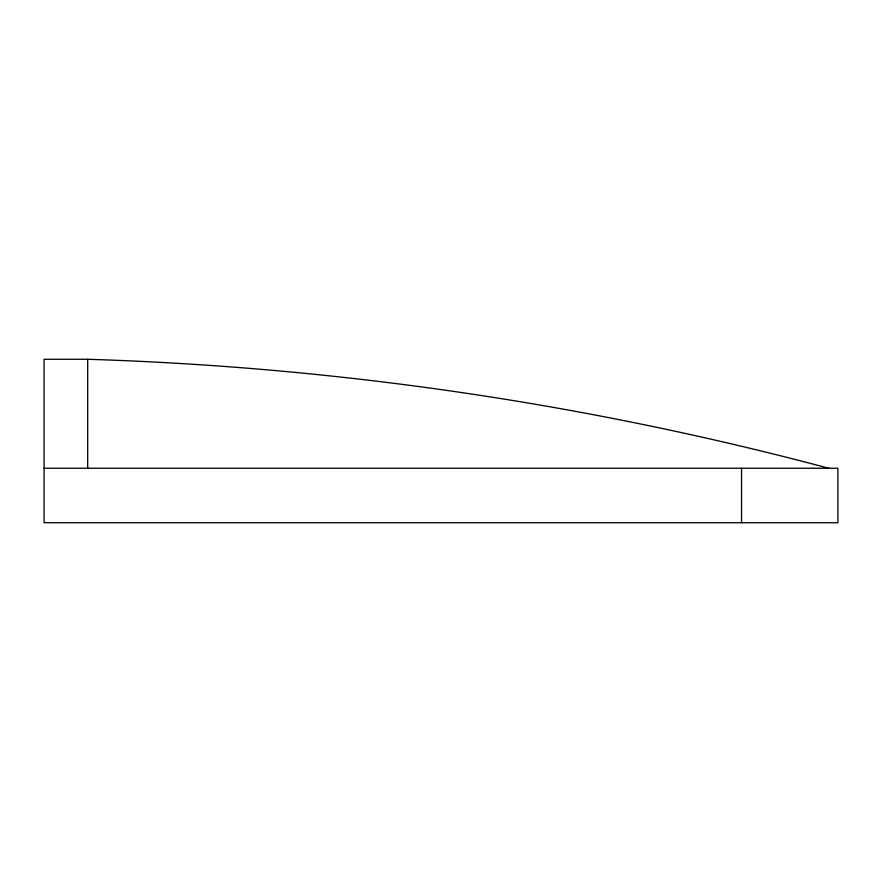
<?xml version="1.0" encoding="UTF-8"?>
<svg xmlns="http://www.w3.org/2000/svg" width="882" height="882" viewBox="0 0 882 882"><rect width="100%" height="100%" fill="white"/><g stroke="black" fill="none" stroke-linecap="round" stroke-linejoin="round"><path stroke-width="1.32" d="M828.727 468.243A3277.391 3277.391 0 0 0 87.693 359.272L44.1 359.272L44.1 522.728L837.9 522.728L837.9 468.243L44.1 468.243M741.542 468.243L741.542 522.728M87.693 359.272L87.693 468.243"/></g></svg>
